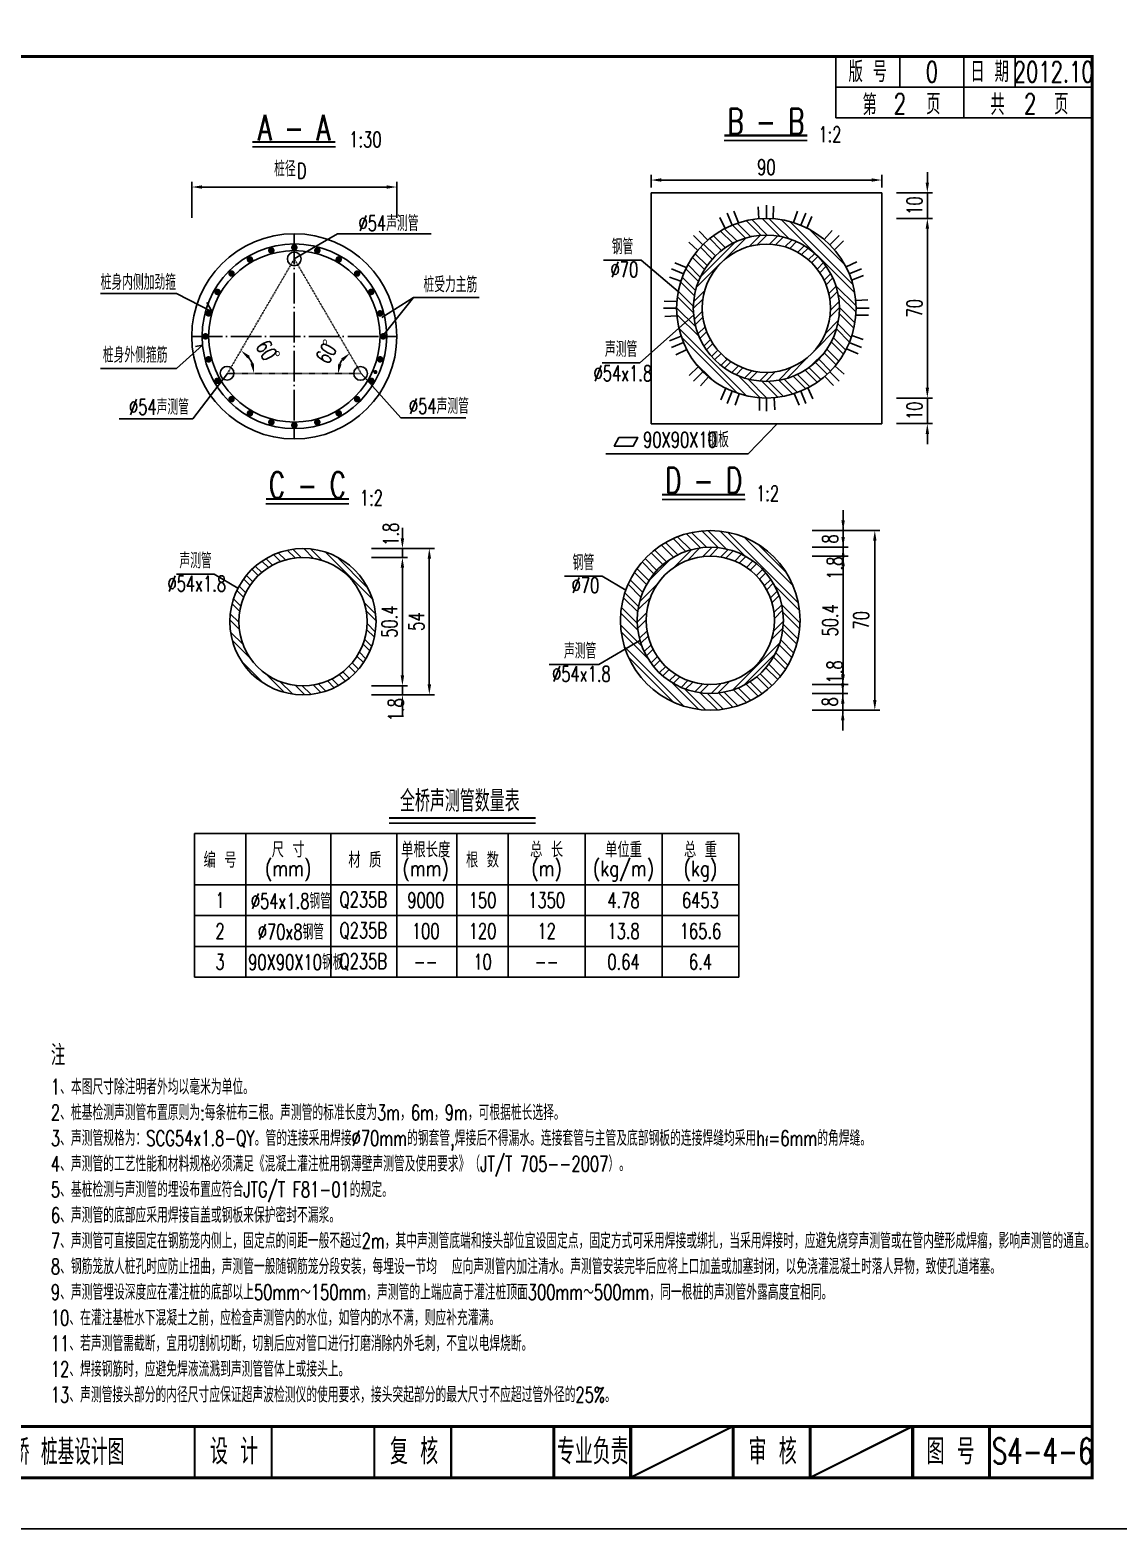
# Model space of a CAD drawing. Header units: millimetres. Extents: x -51 to 12129, y -1309 to -715.
# Drawn here: x 2252.4 to 2464.6, y -1308.7 to -1016.5 of the extents above; entities that cross this region are included whole.
import ezdxf
from ezdxf.enums import TextEntityAlignment as Align

# ---------------------------------------------------------------- set-up
doc = ezdxf.new("R2010")
doc.units = ezdxf.units.MM
doc.header["$LTSCALE"] = 0.25
doc.linetypes.add('ACAD_ISO04W100', pattern=[30, 24, -3, 0, -3])
doc.linetypes.add('CENTER', pattern=[0.8, 0.5, -0.1, 0.1, -0.1])
for name, color, linetype in [('0_YELLOW', 2, 'Continuous'), ('D', 4, 'Continuous'), ('LY2', 7, 'Continuous'), ('xi', 2, 'Continuous'), ('中心线', 3, 'ACAD_ISO04W100'), ('图框', 7, 'Continuous'), ('尺寸', 7, 'Continuous'), ('尺寸标注', 2, 'Continuous'), ('文字', 7, 'Continuous'), ('文字字符', 7, 'Continuous'), ('标注', 4, 'Continuous'), ('次轮廓线', 7, 'Continuous'), ('轮廓线', 1, 'Continuous')]:
    doc.layers.add(name, color=color, linetype=linetype)
doc.styles.add('_HZTXT', font='simplex1.shx', dxfattribs={"width": 0.8, "bigfont": 'hztxt.shx'})
doc.styles.get("Standard").update_dxf_attribs({"font": 'simplex1.shx', "width": 0.7, "bigfont": 'hztxt.shx'})
doc.styles.add('宋体', font='SimSun.ttf', dxfattribs={"width": 0.8})
doc.dimstyles.new('比例1：10', dxfattribs={"dimtxt": 3, "dimasz": 2, "dimexe": 1, "dimexo": 2, "dimgap": 0.5, "dimtad": 1, "dimzin": 13, "dimdsep": 46, "dimtxsty": 'Standard', "dimcen": -0.09, "dimclrd": 256, "dimclre": 256, "dimclrt": 7, "dimaunit": 1, "dimadec": 0, "dimazin": 0, "dimtfac": 0.0005, "dimtix": 1, "dimtmove": 2, "dimatfit": 0, "dimldrblk": 'DIM', "dimfxl": 0, "dimtolj": 1, "dimtzin": 13, "dimarcsym": 0})
doc.dimstyles.new('比例1：25', dxfattribs={"dimtxt": 3, "dimasz": 2, "dimexe": 1, "dimexo": 1, "dimgap": 1, "dimtad": 1, "dimdec": 1, "dimlfac": 2.5, "dimzin": 9, "dimdsep": 46, "dimtxsty": 'Standard', "dimcen": -0.09, "dimclrd": 4, "dimclre": 4, "dimclrt": 7, "dimaunit": 1, "dimadec": 0, "dimazin": 0, "dimtfac": 0.0005, "dimtdec": 1, "dimtix": 1, "dimtmove": 2, "dimatfit": 3, "dimfxl": 0, "dimtolj": 1, "dimtzin": 13, "dimarcsym": 0})
doc.dimstyles.new('比例1：40', dxfattribs={"dimscale": 0, "dimtxt": 3, "dimasz": 2, "dimexe": 1, "dimexo": 1, "dimgap": 1, "dimtad": 1, "dimlfac": 4, "dimzin": 13, "dimdsep": 46, "dimtxsty": 'Standard', "dimblk2": 'DIM', "dimcen": -0.09, "dimclrd": 256, "dimclre": 256, "dimclrt": 7, "dimaunit": 1, "dimadec": 5, "dimazin": 0, "dimtfac": 0.0005, "dimtix": 1, "dimtmove": 2, "dimatfit": 3, "dimfxl": 0, "dimtolj": 1, "dimtzin": 13, "dimarcsym": 0})

# ---------------------------------------------------------------- blocks, each defined once
blk = doc.blocks.new('*D1770')
at = {"layer": 'Defpoints', "color": 0}
for p in [(6802.01, -1239.17), (1359.98, -1242.17), (6754.34, -1242.17)]:
    blk.add_point(p, dxfattribs=at)
at = {"layer": '标注', "color": 4, "lineweight": -2}
for p, q in [((6754.34, -1237.17), (6754.34, -1235.17)), ((6760.34, -1239.17), (6753.34, -1239.17)), ((6754.34, -1239.17), (6754.34, -1242.17)), ((6748.34, -1242.17), (6755.34, -1242.17)), ((6754.34, -1244.17), (6754.34, -1246.17))]:
    blk.add_line(p, q, dxfattribs=at)
at = {"layer": '标注', "color": 4}
for points in [[(6754.01, -1237.17), (6754.67, -1237.17), (6754.34, -1239.17)], [(6754.01, -1244.17), (6754.67, -1244.17), (6754.34, -1242.17)]]:
    blk.add_solid(points, dxfattribs=at)
at = {"layer": '标注', "color": 7, "insert": (6751.84, -1240.67), "char_height": 3, "attachment_point": 5, "rotation": 90}
blk.add_mtext('\\A1;7.5', dxfattribs=at)
blk = doc.blocks.new('*D1794')
at = {"layer": 'Defpoints', "color": 0}
for p in [(1756.54, -1110.45), (8019.91, -1110.45), (8028.04, -1115.45)]:
    blk.add_point(p, dxfattribs=at)
at = {"layer": '标注', "lineweight": -2}
for p, q in [((8019.91, -1108.45), (8019.91, -1106.45)), ((8013.91, -1110.45), (8020.91, -1110.45)), ((8019.91, -1115.45), (8019.91, -1110.45)), ((8025.91, -1115.45), (8018.91, -1115.45)), ((8019.91, -1117.45), (8019.91, -1119.45))]:
    blk.add_line(p, q, dxfattribs=at)
at = {"layer": '标注'}
for points in [[(8019.58, -1108.45), (8020.25, -1108.45), (8019.91, -1110.45)], [(8019.58, -1117.45), (8020.25, -1117.45), (8019.91, -1115.45)]]:
    blk.add_solid(points, dxfattribs=at)
at = {"layer": '标注', "color": 7, "insert": (8017.91, -1112.95), "char_height": 3, "attachment_point": 5, "rotation": 90}
blk.add_mtext('\\A1;5', dxfattribs=at)
blk = doc.blocks.new('DIM')
blk.add_lwpolyline([(-1, -0.1, 0.2, 0, 0), (0, 0, 0, 0, 0)], format="xyseb")
blk = doc.blocks.new('*D2485')
at = {"layer": 'Defpoints', "color": 0}
for p in [(2323.95, -1047.11), (2283.96, -1067.56), (2323.95, -1067.56)]:
    blk.add_point(p, dxfattribs=at)
at = {"layer": '标注', "lineweight": -2}
for p, q in [((2283.96, -1053.11), (2283.96, -1046.11)), ((2285.96, -1047.11), (2321.95, -1047.11)), ((2323.95, -1053.11), (2323.95, -1046.11))]:
    blk.add_line(p, q, dxfattribs=at)
at = {"layer": '标注'}
for points in [[(2285.96, -1046.78), (2285.96, -1047.44), (2283.96, -1047.11)], [(2321.95, -1046.78), (2321.95, -1047.44), (2323.95, -1047.11)]]:
    blk.add_solid(points, dxfattribs=at)
at = {"layer": '标注', "color": 7, "insert": (2303.96, -1043.94), "char_height": 3, "attachment_point": 5}
blk.add_mtext('\\A1;  D', dxfattribs=at)
blk = doc.blocks.new('*D2486')
at = {"layer": 'Defpoints', "color": 0}
for p in [(2306.26, -1063.78), (2313.53, -1080.5), (2316.99, -1083.45), (2316.99, -1083.45), (2294.44, -1084.02)]:
    blk.add_point(p, dxfattribs=at)
at = {"layer": '标注', "lineweight": -2}
blk.add_arc((2316.99, -1083.45), 4.55, 144.0492, 156.0249, dxfattribs=at)
at = {"layer": '标注'}
for points in [[(2313.09, -1080.53), (2313.53, -1081.03), (2314.82, -1079.46)], [(2313.17, -1081.67), (2312.51, -1081.53), (2312.45, -1083.56)]]:
    blk.add_solid(points, dxfattribs=at)
at = {"layer": '标注', "color": 7, "insert": (2310.15, -1079.53), "char_height": 3, "attachment_point": 5, "rotation": 60.2344}
blk.add_mtext('\\A1;60', dxfattribs=at)
blk = doc.blocks.new('*D2487')
at = {"layer": 'Defpoints', "color": 0}
for p in [(2305.1, -1059.17), (2290.92, -1083.45), (2290.92, -1083.45), (2295.8, -1081.68), (2319.28, -1083.45)]:
    blk.add_point(p, dxfattribs=at)
at = {"layer": '标注', "lineweight": -2}
blk.add_arc((2290.92, -1083.45), 5.19, 22.2033, 37.5117, dxfattribs=at)
at = {"layer": '标注'}
for points in [[(2294.82, -1080.53), (2295.26, -1080.03), (2293.54, -1078.96)], [(2296.05, -1081.42), (2295.4, -1081.55), (2296.11, -1083.45)]]:
    blk.add_solid(points, dxfattribs=at)
at = {"layer": '标注', "color": 7, "insert": (2298.54, -1078.92), "char_height": 3, "attachment_point": 5, "rotation": 300.673}
blk.add_mtext('\\A1;60', dxfattribs=at)
blk = doc.blocks.new('*D2488')
at = {"layer": 'Defpoints', "color": 0}
for p in [(2312.36, -1117.56), (2311.86, -1146.06), (2330.28, -1146.06)]:
    blk.add_point(p, dxfattribs=at)
at = {"layer": '标注', "lineweight": -2}
for p, q in [((2324.28, -1117.56), (2331.28, -1117.56)), ((2330.28, -1119.56), (2330.28, -1144.06)), ((2324.28, -1146.06), (2331.28, -1146.06))]:
    blk.add_line(p, q, dxfattribs=at)
at = {"layer": '标注'}
for points in [[(2329.95, -1119.56), (2330.62, -1119.56), (2330.28, -1117.56)], [(2329.95, -1144.06), (2330.62, -1144.06), (2330.28, -1146.06)]]:
    blk.add_solid(points, dxfattribs=at)
at = {"layer": '标注', "color": 7, "insert": (2327.78, -1131.81), "char_height": 3, "attachment_point": 5, "rotation": 90}
blk.add_mtext('\\A1;54', dxfattribs=at)
blk = doc.blocks.new('*D2489')
at = {"layer": 'Defpoints', "color": 0}
for p in [(2312.36, -1119.31), (2311.98, -1144.31), (2325.03, -1144.31)]:
    blk.add_point(p, dxfattribs=at)
at = {"layer": '标注', "lineweight": -2}
for p, q in [((2319.03, -1119.31), (2326.03, -1119.31)), ((2325.03, -1121.31), (2325.03, -1142.31)), ((2319.03, -1144.31), (2326.03, -1144.31))]:
    blk.add_line(p, q, dxfattribs=at)
at = {"layer": '标注'}
for points in [[(2324.7, -1121.31), (2325.37, -1121.31), (2325.03, -1119.31)], [(2324.7, -1142.31), (2325.37, -1142.31), (2325.03, -1144.31)]]:
    blk.add_solid(points, dxfattribs=at)
at = {"layer": '标注', "color": 7, "insert": (2322.53, -1131.81), "char_height": 3, "attachment_point": 5, "rotation": 90}
blk.add_mtext('\\A1;50.4', dxfattribs=at)
blk = doc.blocks.new('*D2490')
at = {"layer": 'Defpoints', "color": 0}
for p in [(2399.71, -1114.06), (2417.15, -1114.06), (2399.5, -1149.06)]:
    blk.add_point(p, dxfattribs=at)
at = {"layer": '标注', "lineweight": -2}
for p, q in [((2411.15, -1114.06), (2418.15, -1114.06)), ((2417.15, -1147.06), (2417.15, -1116.06)), ((2411.15, -1149.06), (2418.15, -1149.06))]:
    blk.add_line(p, q, dxfattribs=at)
at = {"layer": '标注'}
for points in [[(2416.82, -1116.06), (2417.49, -1116.06), (2417.15, -1114.06)], [(2416.82, -1147.06), (2417.49, -1147.06), (2417.15, -1149.06)]]:
    blk.add_solid(points, dxfattribs=at)
at = {"layer": '标注', "color": 7, "insert": (2414.51, -1131.55), "char_height": 3, "attachment_point": 5, "rotation": 90}
blk.add_mtext('\\A1;70', dxfattribs=at)
blk = doc.blocks.new('*D2491')
at = {"layer": 'Defpoints', "color": 0}
for p in [(2399.61, -1119.06), (2399.71, -1144.06), (2410.97, -1144.06)]:
    blk.add_point(p, dxfattribs=at)
at = {"layer": '标注', "lineweight": -2}
for p, q in [((2404.97, -1119.06), (2411.97, -1119.06)), ((2410.97, -1121.06), (2410.97, -1142.06)), ((2404.97, -1144.06), (2411.97, -1144.06))]:
    blk.add_line(p, q, dxfattribs=at)
at = {"layer": '标注'}
for points in [[(2410.64, -1121.06), (2411.31, -1121.06), (2410.97, -1119.06)], [(2410.64, -1142.06), (2411.31, -1142.06), (2410.97, -1144.06)]]:
    blk.add_solid(points, dxfattribs=at)
at = {"layer": '标注', "color": 7, "insert": (2408.47, -1131.56), "char_height": 3, "attachment_point": 5, "rotation": 90}
blk.add_mtext('\\A1;50.4', dxfattribs=at)
blk = doc.blocks.new('*D2492')
at = {"layer": 'Defpoints', "color": 0}
for p in [(2325.03, -1144.31), (2311.86, -1146.06), (2325.03, -1146.06)]:
    blk.add_point(p, dxfattribs=at)
at = {"layer": '标注', "lineweight": -2}
for p, q in [((2325.03, -1142.31), (2325.03, -1140.31)), ((2325.03, -1144.31), (2326.03, -1144.31)), ((2325.03, -1144.31), (2325.03, -1146.06)), ((2319.03, -1146.06), (2326.03, -1146.06)), ((2325.03, -1148.06), (2325.03, -1150.06))]:
    blk.add_line(p, q, dxfattribs=at)
at = {"layer": '标注'}
for points in [[(2324.7, -1142.31), (2325.37, -1142.31), (2325.03, -1144.31)], [(2324.7, -1148.06), (2325.37, -1148.06), (2325.03, -1146.06)]]:
    blk.add_solid(points, dxfattribs=at)
at = {"layer": '标注', "color": 7, "insert": (2323.76, -1148.99), "char_height": 3, "attachment_point": 5, "rotation": 90}
blk.add_mtext('\\A1;1.8', dxfattribs=at)
blk = doc.blocks.new('*D2493')
at = {"layer": 'Defpoints', "color": 0}
for p in [(2399.61, -1117.31), (2410.97, -1117.31), (2399.61, -1119.06)]:
    blk.add_point(p, dxfattribs=at)
at = {"layer": '标注', "lineweight": -2}
for p, q in [((2410.97, -1115.31), (2410.97, -1113.31)), ((2404.97, -1117.31), (2411.97, -1117.31)), ((2410.97, -1119.06), (2410.97, -1117.31)), ((2404.97, -1119.06), (2411.97, -1119.06)), ((2410.97, -1121.06), (2410.97, -1123.06))]:
    blk.add_line(p, q, dxfattribs=at)
at = {"layer": '标注'}
for points in [[(2410.64, -1115.31), (2411.31, -1115.31), (2410.97, -1117.31)], [(2410.64, -1121.06), (2411.31, -1121.06), (2410.97, -1119.06)]]:
    blk.add_solid(points, dxfattribs=at)
at = {"layer": '标注', "color": 7, "insert": (2409.38, -1121.37), "char_height": 3, "attachment_point": 5, "rotation": 90}
blk.add_mtext('\\A1;1.8', dxfattribs=at)
blk = doc.blocks.new('*D2494')
at = {"layer": 'Defpoints', "color": 0}
for p in [(2399.71, -1144.06), (2410.91, -1144.06), (2399.61, -1145.81)]:
    blk.add_point(p, dxfattribs=at)
at = {"layer": '标注', "lineweight": -2}
for p, q in [((2410.91, -1142.06), (2410.91, -1140.06)), ((2404.91, -1144.06), (2411.91, -1144.06)), ((2410.91, -1145.81), (2410.91, -1144.06)), ((2404.91, -1145.81), (2411.91, -1145.81)), ((2410.91, -1147.81), (2410.91, -1149.81))]:
    blk.add_line(p, q, dxfattribs=at)
at = {"layer": '标注'}
for points in [[(2410.57, -1142.06), (2411.24, -1142.06), (2410.91, -1144.06)], [(2410.57, -1147.81), (2411.24, -1147.81), (2410.91, -1145.81)]]:
    blk.add_solid(points, dxfattribs=at)
at = {"layer": '标注', "color": 7, "insert": (2409.32, -1141.61), "char_height": 3, "attachment_point": 5, "rotation": 90}
blk.add_mtext('\\A1;1.8', dxfattribs=at)
blk = doc.blocks.new('*D2495')
at = {"layer": 'Defpoints', "color": 0}
for p in [(2418.51, -1048.23), (2418.51, -1053.23), (2427.4, -1053.23)]:
    blk.add_point(p, dxfattribs=at)
at = {"layer": '标注', "lineweight": -2}
for p, q in [((2427.4, -1046.23), (2427.4, -1044.23)), ((2421.4, -1048.23), (2428.4, -1048.23)), ((2427.4, -1048.23), (2427.4, -1053.23)), ((2421.4, -1053.23), (2428.4, -1053.23)), ((2427.4, -1055.23), (2427.4, -1057.23))]:
    blk.add_line(p, q, dxfattribs=at)
at = {"layer": '标注'}
for points in [[(2427.07, -1046.23), (2427.73, -1046.23), (2427.4, -1048.23)], [(2427.07, -1055.23), (2427.73, -1055.23), (2427.4, -1053.23)]]:
    blk.add_solid(points, dxfattribs=at)
at = {"layer": '标注', "color": 7, "insert": (2424.9, -1050.73), "char_height": 3, "attachment_point": 5, "rotation": 90}
blk.add_mtext('\\A1;10', dxfattribs=at)
blk = doc.blocks.new('*D2496')
at = {"layer": 'Defpoints', "color": 0}
for p in [(2418.51, -1053.23), (2418.51, -1088.23), (2427.4, -1088.23)]:
    blk.add_point(p, dxfattribs=at)
at = {"layer": '标注', "lineweight": -2}
for p, q in [((2421.4, -1053.23), (2428.4, -1053.23)), ((2427.4, -1055.23), (2427.4, -1086.23)), ((2421.4, -1088.23), (2428.4, -1088.23))]:
    blk.add_line(p, q, dxfattribs=at)
at = {"layer": '标注'}
for points in [[(2427.07, -1055.23), (2427.73, -1055.23), (2427.4, -1053.23)], [(2427.07, -1086.23), (2427.73, -1086.23), (2427.4, -1088.23)]]:
    blk.add_solid(points, dxfattribs=at)
at = {"layer": '标注', "color": 7, "insert": (2424.9, -1070.73), "char_height": 3, "attachment_point": 5, "rotation": 90}
blk.add_mtext('\\A1;70', dxfattribs=at)
blk = doc.blocks.new('*D2497')
at = {"layer": 'Defpoints', "color": 0}
for p in [(2418.51, -1088.23), (2418.51, -1093.23), (2427.4, -1093.23)]:
    blk.add_point(p, dxfattribs=at)
at = {"layer": '标注', "lineweight": -2}
for p, q in [((2427.4, -1086.23), (2427.4, -1084.23)), ((2421.4, -1088.23), (2428.4, -1088.23)), ((2427.4, -1088.23), (2427.4, -1093.23)), ((2421.4, -1093.23), (2428.4, -1093.23)), ((2427.4, -1095.23), (2427.4, -1097.23))]:
    blk.add_line(p, q, dxfattribs=at)
at = {"layer": '标注'}
for points in [[(2427.07, -1086.23), (2427.73, -1086.23), (2427.4, -1088.23)], [(2427.07, -1095.23), (2427.73, -1095.23), (2427.4, -1093.23)]]:
    blk.add_solid(points, dxfattribs=at)
at = {"layer": '标注', "color": 7, "insert": (2424.9, -1090.73), "char_height": 3, "attachment_point": 5, "rotation": 90}
blk.add_mtext('\\A1;10', dxfattribs=at)
blk = doc.blocks.new('*D2498')
at = {"layer": 'Defpoints', "color": 0}
for p in [(2418.51, -1045.75), (2373.51, -1048.23), (2418.51, -1048.23)]:
    blk.add_point(p, dxfattribs=at)
at = {"layer": '标注', "lineweight": -2}
for p, q in [((2373.51, -1047.23), (2373.51, -1044.75)), ((2375.51, -1045.75), (2416.51, -1045.75)), ((2418.51, -1047.23), (2418.51, -1044.75))]:
    blk.add_line(p, q, dxfattribs=at)
at = {"layer": '标注'}
for points in [[(2375.51, -1045.41), (2375.51, -1046.08), (2373.51, -1045.75)], [(2416.51, -1045.41), (2416.51, -1046.08), (2418.51, -1045.75)]]:
    blk.add_solid(points, dxfattribs=at)
at = {"layer": '标注', "color": 7, "insert": (2396.01, -1043.25), "char_height": 3, "attachment_point": 5}
blk.add_mtext('\\A1;90', dxfattribs=at)
blk = doc.blocks.new('*D2499')
at = {"layer": 'Defpoints', "color": 0}
for p in [(2312.36, -1117.56), (2325.03, -1117.56), (2312.36, -1119.31)]:
    blk.add_point(p, dxfattribs=at)
at = {"layer": '标注', "lineweight": -2}
for p, q in [((2325.03, -1115.56), (2325.03, -1113.56)), ((2319.03, -1117.56), (2326.03, -1117.56)), ((2325.03, -1119.31), (2325.03, -1117.56)), ((2319.03, -1119.31), (2326.03, -1119.31)), ((2325.03, -1121.31), (2325.03, -1123.31))]:
    blk.add_line(p, q, dxfattribs=at)
at = {"layer": '标注'}
for points in [[(2324.7, -1115.56), (2325.37, -1115.56), (2325.03, -1117.56)], [(2324.7, -1121.31), (2325.37, -1121.31), (2325.03, -1119.31)]]:
    blk.add_solid(points, dxfattribs=at)
at = {"layer": '标注', "color": 7, "insert": (2322.78, -1114.79), "char_height": 3, "attachment_point": 5, "rotation": 90}
blk.add_mtext('\\A1;1.8', dxfattribs=at)
blk = doc.blocks.new('*D2500')
at = {"layer": 'Defpoints', "color": 0}
for p in [(2399.61, -1145.81), (2399.5, -1149.06), (2410.91, -1149.06)]:
    blk.add_point(p, dxfattribs=at)
at = {"layer": '标注', "lineweight": -2}
for p, q in [((2410.91, -1143.81), (2410.91, -1141.81)), ((2404.91, -1145.81), (2411.91, -1145.81)), ((2410.91, -1145.81), (2410.91, -1149.06)), ((2404.91, -1149.06), (2411.91, -1149.06)), ((2410.91, -1151.06), (2410.91, -1153.06))]:
    blk.add_line(p, q, dxfattribs=at)
at = {"layer": '标注'}
for points in [[(2410.57, -1143.81), (2411.24, -1143.81), (2410.91, -1145.81)], [(2410.57, -1151.06), (2411.24, -1151.06), (2410.91, -1149.06)]]:
    blk.add_solid(points, dxfattribs=at)
at = {"layer": '标注', "color": 7, "insert": (2408.41, -1147.44), "char_height": 3, "attachment_point": 5, "rotation": 90}
blk.add_mtext('\\A1;8', dxfattribs=at)
blk = doc.blocks.new('*D2501')
at = {"layer": 'Defpoints', "color": 0}
for p in [(2399.67, -1114.06), (2399.57, -1117.31), (2410.97, -1117.31)]:
    blk.add_point(p, dxfattribs=at)
at = {"layer": '标注', "lineweight": -2}
for p, q in [((2410.97, -1112.06), (2410.97, -1110.06)), ((2404.97, -1114.06), (2411.97, -1114.06)), ((2410.97, -1114.06), (2410.97, -1117.31)), ((2404.97, -1117.31), (2411.97, -1117.31)), ((2410.97, -1119.31), (2410.97, -1121.31))]:
    blk.add_line(p, q, dxfattribs=at)
at = {"layer": '标注'}
for points in [[(2410.64, -1112.06), (2411.31, -1112.06), (2410.97, -1114.06)], [(2410.64, -1119.31), (2411.31, -1119.31), (2410.97, -1117.31)]]:
    blk.add_solid(points, dxfattribs=at)
at = {"layer": '标注', "color": 7, "insert": (2408.47, -1115.69), "char_height": 3, "attachment_point": 5, "rotation": 90}
blk.add_mtext('\\A1;8', dxfattribs=at)
blk = doc.blocks.new('123')
at = {"layer": '图框', "color": 2}
blk.add_lwpolyline([(369.33, -1011.65), (369.33, -714.65), (-50.67, -714.65), (-50.67, -1011.65)], close=True, dxfattribs=at)

msp = doc.modelspace()

# ---------------------------------------------------------------- hatches: boundary and pattern name
at = {"layer": 'D'}
h = msp.add_hatch(dxfattribs=at)
h.set_pattern_fill('STEEL', color=9, scale=20, style=0)
h.set_pattern_definition([(45, (-5115.7376, 8564.8826), (-1.76776695, 1.76776695), []), (45, (-5115.7376, 8566.1326), (-1.76776695, 1.76776695), [])])
h.paths.add_polyline_path([(2381.76159, -1070.73208, 1), (2410.26159, -1070.73208, 1)])
h.paths.add_polyline_path([(2408.51159, -1070.73208, -1), (2383.51159, -1070.73208, -1)], flags=16)
h = msp.add_hatch(dxfattribs=at)
h.set_pattern_fill('STEEL', color=9, scale=20, style=0)
h.set_pattern_definition([(45, (-5034.443, 8502.8088), (-1.76776695, 1.76776695), []), (45, (-5034.443, 8504.0588), (-1.76776695, 1.76776695), [])])
h.paths.add_polyline_path([(2370.81824, -1131.5624, 1), (2399.31824, -1131.5624, 1)])
h.paths.add_polyline_path([(2397.56824, -1131.5624, -1), (2372.56824, -1131.5624, -1)], flags=16)
at = {"layer": 'xi'}
h = msp.add_hatch(dxfattribs=at)
h.set_pattern_fill('STEEL', color=9, scale=20, angle=270, style=0)
h.set_pattern_definition([(315, (-5115.7376, 8564.8826), (1.76776695, 1.76776695), []), (315, (-5114.4876, 8564.8826), (1.76776695, 1.76776695), [])])
h.paths.add_polyline_path([(2410.26159, -1070.73208, -0.9531229), (2381.82719, -1072.09778), (2378.95329, -1074.63902, 0.893316663), (2413.51159, -1070.73208, 1), (2378.51159, -1070.73208, 0.056347329), (2378.95329, -1074.63902), (2381.82719, -1072.09778, -0.024001101), (2381.76159, -1070.73208, -1)])
h = msp.add_hatch(dxfattribs=at)
h.set_pattern_fill('STEEL', color=9, scale=20, angle=270, style=0)
h.set_pattern_definition([(315, (-5034.443, 8502.8088), (1.76776695, 1.76776695), []), (315, (-5033.193, 8502.8088), (1.76776695, 1.76776695), [])])
h.paths.add_polyline_path([(2399.31824, -1131.5624, -0.870225053), (2371.3619, -1135.46095), (2368.48677, -1137.15748, 0.84921814), (2402.56824, -1131.5624, 1), (2367.56824, -1131.5624, 0.081538169), (2368.48677, -1137.15748), (2371.3619, -1135.46095, -0.069390017), (2370.81824, -1131.5624, -1)])
h = msp.add_hatch(dxfattribs=at)
h.set_pattern_fill('STEEL', color=9, scale=20, angle=270, style=0)
h.set_pattern_definition([(315, (-5030.4223, 8502.6093), (1.76776695, 1.76776695), []), (315, (-5029.1723, 8502.6093), (1.76776695, 1.76776695), [])])
h.paths.add_polyline_path([(2291.38636, -1131.81337, 1), (2319.88636, -1131.81337, 1)])
h.paths.add_polyline_path([(2318.13636, -1131.81337, -1), (2293.13636, -1131.81337, -1)], flags=16)

# ---------------------------------------------------------------- linework, layer by layer
for p, q in [((2295.78966, -1039.27701), (2311.97811, -1039.27701)), ((2387.80326, -1038.03001), (2403.99171, -1038.03001)), ((2298.40164, -1108.88317), (2314.59009, -1108.88317)), ((2375.66423, -1108.01644), (2391.85268, -1108.01644)), ((2369.33091, -1298.65472), (2389.33091, -1288.65472)), ((2404.33091, -1298.65472), (2424.33091, -1288.65472))]:
    msp.add_line(p, q)
at = {"color": 1}
for p, q in [((2418.51159, -1048.23208), (2373.51159, -1048.23208)), ((2373.51159, -1048.23208), (2373.51159, -1093.23208)), ((2418.51159, -1048.23208), (2418.51159, -1093.23208)), ((2418.51159, -1093.23208), (2373.51159, -1093.23208))]:
    msp.add_line(p, q, dxfattribs=at)
at = {"const_width": 0.4}
for points in [[(2387.80326, -1037.06751), (2403.99171, -1037.06751)], [(2295.78966, -1038.31451), (2311.97811, -1038.31451)], [(2375.66423, -1107.05394), (2391.85268, -1107.05394)], [(2298.40164, -1107.92067), (2314.59009, -1107.92067)]]:
    msp.add_lwpolyline(points, dxfattribs=at)
at = {"color": 7}
for points, const_width in [([(2299.42315, -1059.17246, -1), (2299.52327, -1059.80458, -1)], 0.64), ([(2303.98888, -1058.58017, -1), (2303.92198, -1059.21666, -1)], 0.64), ([(2308.55233, -1059.18976, -1), (2308.32297, -1059.78725, -1)], 0.64), ([(2291.50839, -1063.72206, -1), (2291.91116, -1064.21943, -1)], 0.64), ([(2295.16629, -1060.92626, -1), (2295.4266, -1061.51093, -1)], 0.64), ([(2312.80251, -1060.95969, -1), (2312.42633, -1061.47746, -1)], 0.64), ([(2316.44978, -1063.76934, -1), (2315.95241, -1064.1721, -1)], 0.64), ([(2288.69875, -1067.36933, -1), (2289.21652, -1067.74551, -1)], 0.64), ([(2319.24558, -1067.42723, -1), (2318.66091, -1067.68754, -1)], 0.64), ([(2286.92882, -1071.61951, -1), (2287.52631, -1071.84887, -1)], 0.64), ([(2320.99939, -1071.68409, -1), (2320.36727, -1071.78421, -1)], 0.64), ([(2286.31923, -1076.18296, -1), (2286.95572, -1076.24986, -1)], 0.64), ([(2321.59167, -1076.24982, -1), (2320.95518, -1076.18292, -1)], 0.64), ([(2286.91151, -1080.74869, -1), (2287.54363, -1080.64857, -1)], 0.64), ([(2320.98208, -1080.81327, -1), (2320.38459, -1080.58392, -1)], 0.64), ([(2319.95046, -1083.25406, -1), (2319.58504, -1083.09136, -1)], 0.4), ([(2288.66532, -1085.00555, -1), (2289.24999, -1084.74524, -1)], 0.64), ([(2319.21215, -1085.06345, -1), (2318.69438, -1084.68727, -1)], 0.64), ([(2291.46112, -1088.66345, -1), (2291.95849, -1088.26068, -1)], 0.64), ([(2316.4025, -1088.71072, -1), (2315.99974, -1088.21335, -1)], 0.64), ([(2295.10839, -1091.4731, -1), (2295.48457, -1090.95532, -1)], 0.64), ([(2299.35857, -1093.24302, -1), (2299.58792, -1092.64553, -1)], 0.64), ([(2308.48775, -1093.26033, -1), (2308.38763, -1092.62821, -1)], 0.64), ([(2312.74461, -1091.50652, -1), (2312.4843, -1090.92186, -1)], 0.64), ([(2303.92202, -1093.85262, -1), (2303.98892, -1093.21612, -1)], 0.64)]:
    msp.add_lwpolyline(points, format="xyb", close=True, dxfattribs=dict(at, const_width=const_width))
at = {"color": 3}
for centre, radius in [((2396.01159, -1070.73208), 17.5), ((2303.95545, -1076.21639), 19.99396), ((2396.01159, -1070.73208), 14.25), ((2303.97616, -1076.19368), 18), ((2303.95541, -1076.21639), 16.70864), ((2396.01159, -1070.73208), 12.5)]:
    msp.add_circle(centre, radius, dxfattribs=at)
at = {"color": 1}
for centre, radius in [((2303.94876, -1061.13245), 1.33333), ((2290.84476, -1083.41187), 1.33333), ((2316.87351, -1083.43964), 1.33333), ((2385.06824, -1131.5624), 17.5), ((2305.63636, -1131.81337), 14.25), ((2385.06824, -1131.5624), 14.25), ((2305.63636, -1131.81337), 12.5), ((2385.06824, -1131.5624), 12.5)]:
    msp.add_circle(centre, radius, dxfattribs=at)
at = {"layer": '0_YELLOW', "linetype": 'CENTER', "ltscale": 0.2}
for p, q in [((2303.95543, -1061.12104), (2290.91713, -1083.4468)), ((2316.99373, -1083.4468), (2303.95543, -1061.12104)), ((2290.91713, -1083.4468), (2316.99373, -1083.4468))]:
    msp.add_line(p, q, dxfattribs=at)
at = {"layer": 'D', "color": 3}
for p, q in [((2394.51812, -1053.29593), (2394.39043, -1050.94738)), ((2396.01159, -1053.23208), (2396.01159, -1050.66815)), ((2397.34135, -1053.28268), (2397.37292, -1050.82642)), ((2387.95928, -1055.1947), (2386.94255, -1053.07379)), ((2389.31463, -1054.56419), (2388.33346, -1052.19543)), ((2390.56253, -1054.10206), (2389.65173, -1051.82069)), ((2401.30433, -1054.05165), (2402.08511, -1051.833)), ((2402.70855, -1054.56419), (2403.68973, -1052.19543)), ((2403.91772, -1055.11981), (2404.88686, -1052.86261)), ((2383.63722, -1058.35771), (2381.82425, -1056.54474)), ((2384.61328, -1057.45321), (2382.89877, -1055.69405)), ((2407.28477, -1057.34681), (2408.85515, -1055.59585)), ((2408.38596, -1058.35771), (2410.19893, -1056.54474)), ((2382.62632, -1059.4589), (2380.87536, -1057.88852)), ((2409.29046, -1059.33377), (2411.04962, -1057.61926)), ((2379.8437, -1064.03512), (2377.47494, -1063.05395)), ((2380.39932, -1062.82595), (2378.14212, -1061.85681)), ((2411.54897, -1062.67977), (2413.66988, -1061.66304)), ((2412.17948, -1064.03512), (2414.54825, -1063.05395)), ((2379.33116, -1065.43934), (2377.11251, -1064.65857)), ((2412.64162, -1065.28302), (2414.92298, -1064.37222)), ((2413.44775, -1069.23861), (2415.7963, -1069.11092)), ((2378.51159, -1070.73208), (2375.94766, -1070.73208)), ((2378.56219, -1069.40233), (2376.10593, -1069.37076)), ((2413.461, -1072.06184), (2415.91725, -1072.09341)), ((2413.51159, -1070.73208), (2416.07552, -1070.73208)), ((2378.57544, -1072.22555), (2376.22689, -1072.35325)), ((2379.38157, -1076.18115), (2377.1002, -1077.09195)), ((2379.8437, -1077.42904), (2377.47494, -1078.41022)), ((2412.17948, -1077.42904), (2414.54825, -1078.41022)), ((2412.69203, -1076.02482), (2414.91067, -1076.8056)), ((2380.47421, -1078.7844), (2378.3533, -1079.80112)), ((2411.62387, -1078.63821), (2413.88107, -1079.60735)), ((2382.73272, -1082.1304), (2380.97356, -1083.84491)), ((2383.63722, -1083.10645), (2381.82425, -1084.91942)), ((2408.38596, -1083.10645), (2410.19893, -1084.91942)), ((2409.39686, -1082.00526), (2411.14783, -1083.57564)), ((2384.73841, -1084.11735), (2383.16803, -1085.86832)), ((2388.10546, -1086.34436), (2387.13632, -1088.60156)), ((2404.06391, -1086.26946), (2405.08063, -1088.39037)), ((2407.40991, -1084.01095), (2409.12442, -1085.77011)), ((2389.31463, -1086.89997), (2388.33346, -1089.26874)), ((2390.71885, -1087.41252), (2389.93808, -1089.63116)), ((2394.68184, -1088.18149), (2394.65027, -1090.63774)), ((2396.01159, -1088.23208), (2396.01159, -1090.79601)), ((2397.50506, -1088.16824), (2397.63276, -1090.51679)), ((2401.46066, -1087.36211), (2402.37146, -1089.64347)), ((2402.70855, -1086.89997), (2403.68973, -1089.26874))]:
    msp.add_line(p, q, dxfattribs=at)
at = {"layer": 'LY2'}
for p, q in [((2322.43876, -1171.08217), (2351.00539, -1171.08217)), ((2294.47234, -1173.11494), (2294.47234, -1201.11494)), ((2311.04361, -1173.11494), (2311.04361, -1201.11494)), ((2323.94191, -1173.11494), (2323.94191, -1201.11494)), ((2335.65861, -1173.11494), (2335.65861, -1201.11494)), ((2345.65861, -1173.11494), (2345.65861, -1201.11494)), ((2360.65861, -1173.11494), (2360.65861, -1201.11494)), ((2375.65861, -1173.11494), (2375.65861, -1201.11494)), ((2284.47234, -1183.11494), (2390.65861, -1183.11494)), ((2284.47234, -1189.11494), (2390.65861, -1189.11494)), ((2284.47234, -1195.11494), (2390.65861, -1195.11494))]:
    msp.add_line(p, q, dxfattribs=at)
at = {"layer": 'LY2', "const_width": 0.4}
msp.add_lwpolyline([(2322.43876, -1170.08217), (2351.00539, -1170.08217)], dxfattribs=at)
at = {"layer": '中心线', "color": 2}
for p, q in [((2303.95543, -1056.22243), (2303.95543, -1096.21035)), ((2283.96149, -1076.21639), (2323.94941, -1076.21639))]:
    msp.add_line(p, q, dxfattribs=at)
at = {"layer": '图框', "linetype": 'Continuous'}
for p, q in [((2389.54252, -1288.65472), (2369.54252, -1298.65472)), ((2389.54252, -1288.65472), (2369.54252, -1298.65472)), ((2404.54252, -1298.65472), (2424.54252, -1288.65472)), ((2404.54252, -1298.65472), (2424.54252, -1288.65472))]:
    msp.add_line(p, q, dxfattribs=at)
at = {"layer": '图框', "linetype": 'Continuous', "const_width": 0.6}
for points in [[(2459.54252, -1021.65472), (2079.54252, -1021.65472), (2079.54252, -1298.65472), (2459.54252, -1298.65472), (2459.54252, -1021.65472)], [(2079.54252, -1288.65472), (2459.54252, -1288.65472)], [(2354.54252, -1298.65472), (2354.54252, -1288.65472)], [(2354.54252, -1298.65472), (2354.54252, -1288.65472)], [(2369.54252, -1298.65472), (2369.54252, -1288.65472)], [(2389.54252, -1298.65472), (2389.54252, -1288.65472)], [(2404.54252, -1298.65472), (2404.54252, -1288.65472)], [(2424.54252, -1298.65472), (2424.54252, -1288.65472)], [(2439.54252, -1298.65472), (2439.54252, -1288.65472)]]:
    msp.add_lwpolyline(points, dxfattribs=at)
at = {"layer": '图框', "const_width": 0.4}
for points in [[(2284.54252, -1298.65472), (2284.54252, -1288.65472)], [(2299.54252, -1298.65472), (2299.54252, -1288.65472)], [(2319.54252, -1298.65472), (2319.54252, -1288.65472)], [(2334.54252, -1298.65472), (2334.54252, -1288.65472)]]:
    msp.add_lwpolyline(points, dxfattribs=at)
at = {"layer": '尺寸'}
for p, q in [((2303.94876, -1061.13245), (2312.38993, -1056.26397)), ((2312.38993, -1056.26397), (2330.63996, -1056.26397)), ((2371.6244, -1061.38585), (2364.24888, -1061.38585)), ((2378.81559, -1067.48438), (2371.6244, -1061.38585)), ((2266.17006, -1067.8597), (2281.00215, -1067.8597)), ((2281.00215, -1067.8597), (2287.94769, -1071.42768)), ((2327.19281, -1068.61446), (2321.03668, -1072.54992)), ((2327.19281, -1068.61446), (2321.23009, -1076.13985)), ((2327.19281, -1068.61446), (2340.02131, -1068.61446)), ((2287.94769, -1071.42768), (2286.86762, -1069.61615)), ((2381.82719, -1072.09778), (2371.33523, -1081.37527)), ((2281.00215, -1082.49974), (2286.05946, -1077.92342)), ((2286.05946, -1077.92342), (2284.68335, -1078.20048)), ((2266.17006, -1082.49974), (2281.00215, -1082.49974)), ((2290.91713, -1083.4468), (2284.15015, -1092.27047)), ((2316.99373, -1083.4468), (2324.70724, -1092.08776)), ((2371.33523, -1081.37527), (2363.95972, -1081.37527)), ((2269.80665, -1092.27047), (2284.15015, -1092.27047)), ((2324.70724, -1092.08776), (2337.42816, -1092.08776)), ((2392.45117, -1099.1197), (2398.11921, -1093.23208)), ((2364.71798, -1099.1197), (2392.45117, -1099.1197)), ((2292.95847, -1125.30694), (2288.35496, -1122.59054)), ((2363.98512, -1122.95766), (2356.60961, -1122.95766)), ((2368.58864, -1125.67406), (2363.98512, -1122.95766)), ((2371.3619, -1135.46095), (2363.35882, -1140.18333)), ((2363.35882, -1140.18333), (2353.63031, -1140.18333))]:
    msp.add_line(p, q, dxfattribs=at)
at = {"layer": '尺寸标注', "color": 7}
msp.add_line((2288.35496, -1122.59054), (2280.97944, -1122.59054), dxfattribs=at)
msp.add_lwpolyline([(2367.20691, -1095.90719), (2370.91314, -1095.90719), (2370.05549, -1097.60766), (2366.35046, -1097.60766)], close=True, dxfattribs=at)
at = {"layer": '次轮廓线'}
for p, q in [((2409.54252, -1033.65472), (2409.54252, -1021.65472)), ((2422.04252, -1027.65472), (2422.04252, -1021.65472)), ((2434.54252, -1027.65472), (2434.54252, -1021.65472)), ((2444.54252, -1027.65472), (2444.54252, -1021.65472)), ((2409.54252, -1027.65472), (2459.54252, -1027.65472)), ((2409.54252, -1027.65472), (2459.54252, -1027.65472)), ((2434.54252, -1033.65472), (2434.54252, -1027.65472)), ((2409.54252, -1033.65472), (2459.54252, -1033.65472))]:
    msp.add_line(p, q, dxfattribs=at)
at = {"layer": '轮廓线'}
for p, q in [((2284.47234, -1201.11494), (2284.47234, -1173.11494)), ((2284.47234, -1173.11494), (2390.65861, -1173.11494)), ((2390.65861, -1173.11494), (2390.65861, -1201.11494)), ((2284.47234, -1201.11494), (2390.65861, -1201.11494))]:
    msp.add_line(p, q, dxfattribs=at)

# ---------------------------------------------------------------- block references
at = {"layer": '标注'}
msp.add_blockref('123', (2100, -297), dxfattribs=at)

# ---------------------------------------------------------------- texts
at = {"width": 0.7}
msp.add_text('全桥声测管数量表', height=4.1665, dxfattribs=at).set_placement((2336.22613, -1166.5446), align=Align.MIDDLE)
at = {"layer": 'LY2', "style": '_HZTXT'}
for s, width, p in [('编 号', 0.8, (2289.47234, -1178.11494)), ('尺 寸', 0.8, (2302.7624, -1176.11494)), ('材 质', 0.8, (2317.71395, -1178.11494)), ('单根长度', 0.8, (2329.58371, -1176.11494)), ('根 数', 0.8, (2340.65861, -1178.11494)), ('总 长', 0.8, (2353.15861, -1176.11494)), ('单位重', 0.8, (2368.15861, -1176.11494)), ('总 重', 0.8, (2383.15861, -1176.11494)), ('(mm)', 0.8, (2302.7624, -1180.11494)), ('(mm)', 0.8, (2329.58371, -1180.11494)), ('(m)', 0.8, (2353.15861, -1180.11494)), ('(kg/m)', 0.8, (2368.15861, -1180.11494)), ('(kg)', 0.8, (2383.15861, -1180.11494)), ('1', 0.7, (2289.47234, -1186.11494)), ('%%C54x1.8钢管', 0.7, (2303.28707, -1186.11494)), ('Q235B', 0.7, (2317.4056, -1186.11494)), ('9000', 0.7, (2329.58371, -1186.11494)), ('150', 0.7, (2340.65861, -1186.11494)), ('1350', 0.7, (2353.15861, -1186.11494)), ('4.78', 0.7, (2368.15861, -1186.11494)), ('6453', 0.7, (2383.15861, -1186.11494)), ('2', 0.7, (2289.47234, -1192.11494)), ('%%C70x8钢管', 0.7, (2303.28707, -1192.11578)), ('Q235B', 0.7, (2317.4056, -1192.11494)), ('100', 0.7, (2329.58371, -1192.11494)), ('120', 0.7, (2340.65861, -1192.11494)), ('12', 0.7, (2353.15861, -1192.11494)), ('13.8', 0.7, (2368.15861, -1192.11494)), ('165.6', 0.7, (2383.15861, -1192.11494)), ('3', 0.7, (2289.47234, -1198.11494)), ('Q235B', 0.7, (2317.4056, -1198.13544)), ('10', 0.7, (2340.65861, -1198.11494)), ('0.64', 0.7, (2368.15861, -1198.11494)), ('6.4', 0.7, (2383.15861, -1198.11494)), ('--', 0.7, (2329.58371, -1198.11494)), ('--', 0.7, (2353.15861, -1198.11494))]:
    msp.add_text(s, height=3, dxfattribs=dict(at, width=width)).set_placement(p, align=Align.MIDDLE)
at = {"layer": '图框', "width": 0.7}
for s, p in [('设 计', (2292.20483, -1293.56013)), ('复 核', (2327.29965, -1293.56013))]:
    msp.add_text(s, height=5, dxfattribs=at).set_placement(p, align=Align.MIDDLE_CENTER)
at = {"layer": '图框', "linetype": 'Continuous', "width": 0.7}
for s, p in [('专业负责', (2362.15039, -1293.56013)), ('审 核', (2397.22841, -1293.56013)), ('图 号', (2431.92572, -1293.56013)), ('S4-4-6', (2449.8776, -1293.4565))]:
    msp.add_text(s, height=5, dxfattribs=at).set_placement(p, align=Align.MIDDLE_CENTER)
at = {"layer": '图框', "width": 0.65}
msp.add_attdef('K1+855中桥 桩基设计图', text='图 纸 名 称', height=5, dxfattribs=at).set_placement((2249.45368, -1293.65472), align=Align.MIDDLE_CENTER)
at = {"layer": '尺寸标注', "color": 7, "width": 0.7}
for s, p in [('桩径', (2300.01662, -1045.06017)), (' %%C54声测管', (2315.03354, -1055.67939)), ('%%C70', (2365.61987, -1064.68479)), ('桩身内侧加劲箍', (2266.17656, -1067.15551)), ('桩受力主筋', (2329.12777, -1067.62535)), ('桩身外侧箍筋', (2266.6144, -1081.33929)), ('%%C54x1.8', (2362.31369, -1084.921)), (' %%C54声测管', (2270.27714, -1091.48531)), (' %%C54声测管', (2324.86241, -1091.30261)), ('90X90X10', (2371.96063, -1097.86033)), ('钢板', (2384.49588, -1097.85933)), ('%%C54x1.8', (2279.21807, -1125.91474)), ('%%C70', (2358.04351, -1126.22973)), ('%%C54x1.8', (2354.22192, -1143.50753)), ('90X90X10钢板', (2294.95579, -1199.68806))]:
    msp.add_text(s, height=3, dxfattribs=at).set_placement(p)
at = {"layer": '尺寸标注', "color": 7, "char_height": 3, "attachment_point": 5}
for s, insert in [('钢管', (2367.96236, -1058.73613)), ('声测管', (2367.67319, -1078.72555)), ('声测管', (2284.69292, -1119.94082)), ('钢管', (2360.32308, -1120.30794)), ('声测管', (2359.69677, -1137.53361))]:
    msp.add_mtext(s, dxfattribs=dict(at, insert=insert))
at = {"layer": '文字', "color": 7, "width": 0.7}
for s, p in [('A - A', (2303.88389, -1038.05201)), ('B - B', (2395.89749, -1036.80501)), ('C - C', (2306.49587, -1107.65817)), ('D - D', (2383.75846, -1106.79144))]:
    msp.add_text(s, height=5, dxfattribs=at).set_placement(p, align=Align.CENTER)
at = {"layer": '文字', "style": '宋体', "width": 0.8}
for p in [(2309.39228, -1077.63822), (2300.17182, -1079.88921)]:
    msp.add_text('。', height=2.5, dxfattribs=at).set_placement(p)
at = {"layer": '文字字符', "width": 0.7}
for s, p in [('1:30', (2317.81005, -1039.34651)), ('1:2', (2408.3876, -1038.33866)), ('1:2', (2318.98598, -1109.19182)), ('1:2', (2396.24857, -1108.32509))]:
    msp.add_text(s, height=3, dxfattribs=at).set_placement(p, align=Align.CENTER)
at = {"layer": '次轮廓线', "width": 0.7}
for s, p in [('版 号', (2415.79252, -1024.65472)), ('日 期', (2439.54252, -1024.65472)), ('0', (2428.29252, -1024.65472)), ('2012.10', (2452.04252, -1024.65472))]:
    msp.add_text(s, height=4, dxfattribs=at).set_placement(p, align=Align.MIDDLE_CENTER)
for s, p in [('第', (2416.1493, -1030.87687)), ('页', (2428.56644, -1030.89026)), ('共', (2441.09891, -1030.87687)), ('页', (2453.51605, -1030.89026))]:
    msp.add_text(s, height=4, dxfattribs=at).set_placement(p, align=Align.MIDDLE)
at = {"layer": '次轮廓线', "insert": (2256.48329, -1214.31379), "char_height": 3, "width": 222.1653254, "attachment_point": 1}
msp.add_mtext('{\\H1.333x;注}\\P1、本图尺寸除注明者外均以毫米为单位。\\P2、桩基检测声测管布置原则为:每条桩布三根。声测管的标准长度为3m，6m，9m，可根据桩长选择。\\P3、声测管规格为：SCG54x1.8-QY。管的连接采用焊接%%C70mm的钢套管,焊接后不得漏水。连接套管与主管及底部钢板的连接焊缝均采用h{\\H0.6x;f}=6mm的角焊缝。\\P4、声测管的工艺性能和材料规格必须满足《混凝土灌注桩用钢薄壁声测管及使用要求》（JT/T 705--2007）。\\P5、基桩检测与声测管的埋设布置应符合JTG/T F81-01的规定。\\P6、声测管的底部应采用焊接盲盖或钢板来保护密封不漏浆。\\P7、声测管可直接固定在钢筋笼内侧上，固定点的间距一般不超过2m，其中声测管底端和接头部位宜设固定点，固定方式可采用焊接或绑扎，当采用焊接时，应避免烧穿声测管或在管内壁形成焊瘤，影响声测管的通直。\\P8、钢筋笼放人桩孔时应防止扭曲，声测管一般随钢筋笼分段安装，每埋设一节均  应向声测管内加注清水。声测管安装完毕后应将上口加盖或加塞封闭，以免浇灌混凝土时落人异物，致使孔道堵塞。\\P9、声测管埋设深度应在灌注桩的底部以上50mm～150mm，声测管的上端应高于灌注桩顶面300mm～500mm，同一根桩的声测管外露高度宜相同。\\P10、在灌注基桩水下混凝土之前，应检查声测管内的水位，如管内的水不满，则应补充灌满。\\P11、若声测管需截断，宜用切割机切断，切割后应对管口进行打磨消除内外毛刺，不宜以电焊烧断。\\P12、焊接钢筋时，应避免焊液流溅到声测管管体上或接头上。\\P13、声测管接头部分的内径尺寸应保证超声波检测仪的使用要求，接头突起部分的最大尺寸不应超过管外径的25%。', dxfattribs=at)
at = {"layer": '次轮廓线', "width": 0.7}
for text, p in [('$S0([PNUM])', (2422.0619, -1030.87687)), ('$S0([PAGS])', (2447.45445, -1030.87687))]:
    msp.add_attdef('2', text=text, height=4, dxfattribs=at).set_placement(p, align=Align.MIDDLE_CENTER)

# ---------------------------------------------------------------- dimensions: what is measured, and where the dimension line sits
at = {"layer": '标注'}
dim = msp.add_linear_dim(base=(2323.94941, -1047.11054), p1=(2283.96149, -1067.56428), p2=(2323.94941, -1067.56428), text='  D', dimstyle='比例1：40', override={"dimscale": 1}, dxfattribs=at)
dim.commit()
dim.dimension.update_dxf_attribs({"geometry": '*D2485', "text_midpoint": (2303.95545, -1043.94068), "dimtype": 160})
dim = msp.add_linear_dim(base=(2418.51159, -1045.74696), p1=(2373.51159, -1048.23208), p2=(2418.51159, -1048.23208), text='90', dimstyle='比例1：40', override={"dimscale": 1}, dxfattribs=at)
dim.commit()
dim.dimension.update_dxf_attribs({"geometry": '*D2498', "text_midpoint": (2396.01159, -1043.24696)})
for base, p1, p2, text, picture, middle in [((2427.4013, -1053.23208), (2418.51159, -1048.23208), (2418.51159, -1053.23208), '10', '*D2495', (2424.9013, -1050.73208)), ((2427.4013, -1088.23208), (2418.51159, -1053.23208), (2418.51159, -1088.23208), '70', '*D2496', (2424.9013, -1070.73208)), ((2427.4013, -1093.23208), (2418.51159, -1088.23208), (2418.51159, -1093.23208), '10', '*D2497', (2424.9013, -1090.73208)), ((2410.97431, -1117.3124), (2399.67393, -1114.0624), (2399.56943, -1117.3124), '8', '*D2501', (2408.47431, -1115.6874)), ((2330.28251, -1146.06337), (2312.35679, -1117.56337), (2311.86057, -1146.06337), '54', '*D2488', (2327.78251, -1131.81337)), ((2325.03251, -1144.31337), (2312.35679, -1119.31337), (2311.98463, -1144.31337), '50.4', '*D2489', (2322.53251, -1131.81337)), ((2410.97431, -1144.0624), (2399.60557, -1119.0624), (2399.71008, -1144.0624), '50.4', '*D2491', (2408.47431, -1131.5624)), ((2410.90595, -1149.0624), (2399.60557, -1145.8124), (2399.50107, -1149.0624), '8', '*D2500', (2408.40595, -1147.4374))]:
    dim = msp.add_linear_dim(base=base, p1=p1, p2=p2, angle=90, text=text, dimstyle='比例1：40', override={"dimscale": 1}, dxfattribs=at)
    dim.commit()
    dim.dimension.update_dxf_attribs({"geometry": picture, "text_midpoint": middle})
for base, line1, line2, picture, middle in [((2295.80032, -1081.67863), ((2290.91713, -1083.4468), (2319.27727, -1083.4468)), ((2305.0972, -1059.16597), (2290.91713, -1083.4468)), '*D2487', (2298.54495, -1078.92259)), ((2313.53405, -1080.49904), ((2316.99373, -1083.4468), (2294.4419, -1084.01548)), ((2306.25863, -1063.78145), (2316.99373, -1083.4468)), '*D2486', (2310.14835, -1079.53187))]:
    dim = msp.add_angular_dim_2l(base=base, line1=line1, line2=line2, text='60', dimstyle='比例1：40', override={"dimscale": 1}, dxfattribs=at)
    dim.commit()
    dim.dimension.update_dxf_attribs({"geometry": picture, "text_midpoint": middle, "dimtype": 162})
for base, p1, p2, dimstyle, picture, middle in [((8019.91371, -1110.44972), (8028.0426, -1115.44972), (1756.53529, -1110.44972), '比例1：10', '*D1794', (8017.91371, -1112.94972)), ((6754.34071, -1242.16763), (6802.01318, -1239.16763), (1359.9844, -1242.16763), '比例1：25', '*D1770', (6751.84071, -1240.66763))]:
    dim = msp.add_linear_dim(base=base, p1=p1, p2=p2, angle=90, dimstyle=dimstyle, dxfattribs=at)
    dim.commit()
    dim.dimension.update_dxf_attribs({"geometry": picture, "text_midpoint": middle})
for base, p1, p2, text, picture, middle in [((2325.03251, -1117.56337), (2312.35679, -1119.31337), (2312.35679, -1117.56337), '1.8', '*D2499', (2322.77834, -1114.79207)), ((2417.15289, -1114.0624), (2399.50107, -1149.0624), (2399.71008, -1114.0624), '70', '*D2490', (2414.51212, -1131.55114)), ((2410.97431, -1117.3124), (2399.60557, -1119.0624), (2399.60557, -1117.3124), '1.8', '*D2493', (2409.38431, -1121.37178)), ((2410.90595, -1144.0624), (2399.60557, -1145.8124), (2399.71008, -1144.0624), '1.8', '*D2494', (2409.31595, -1141.61482)), ((2325.03251, -1146.06337), (2325.03251, -1144.31337), (2311.86057, -1146.06337), '1.8', '*D2492', (2323.76253, -1148.99196))]:
    dim = msp.add_linear_dim(base=base, p1=p1, p2=p2, angle=90, text=text, dimstyle='比例1：40', override={"dimscale": 1}, dxfattribs=at)
    dim.commit()
    dim.dimension.update_dxf_attribs({"geometry": picture, "text_midpoint": middle, "dimtype": 160})

doc.saveas('drawing.dxf')
